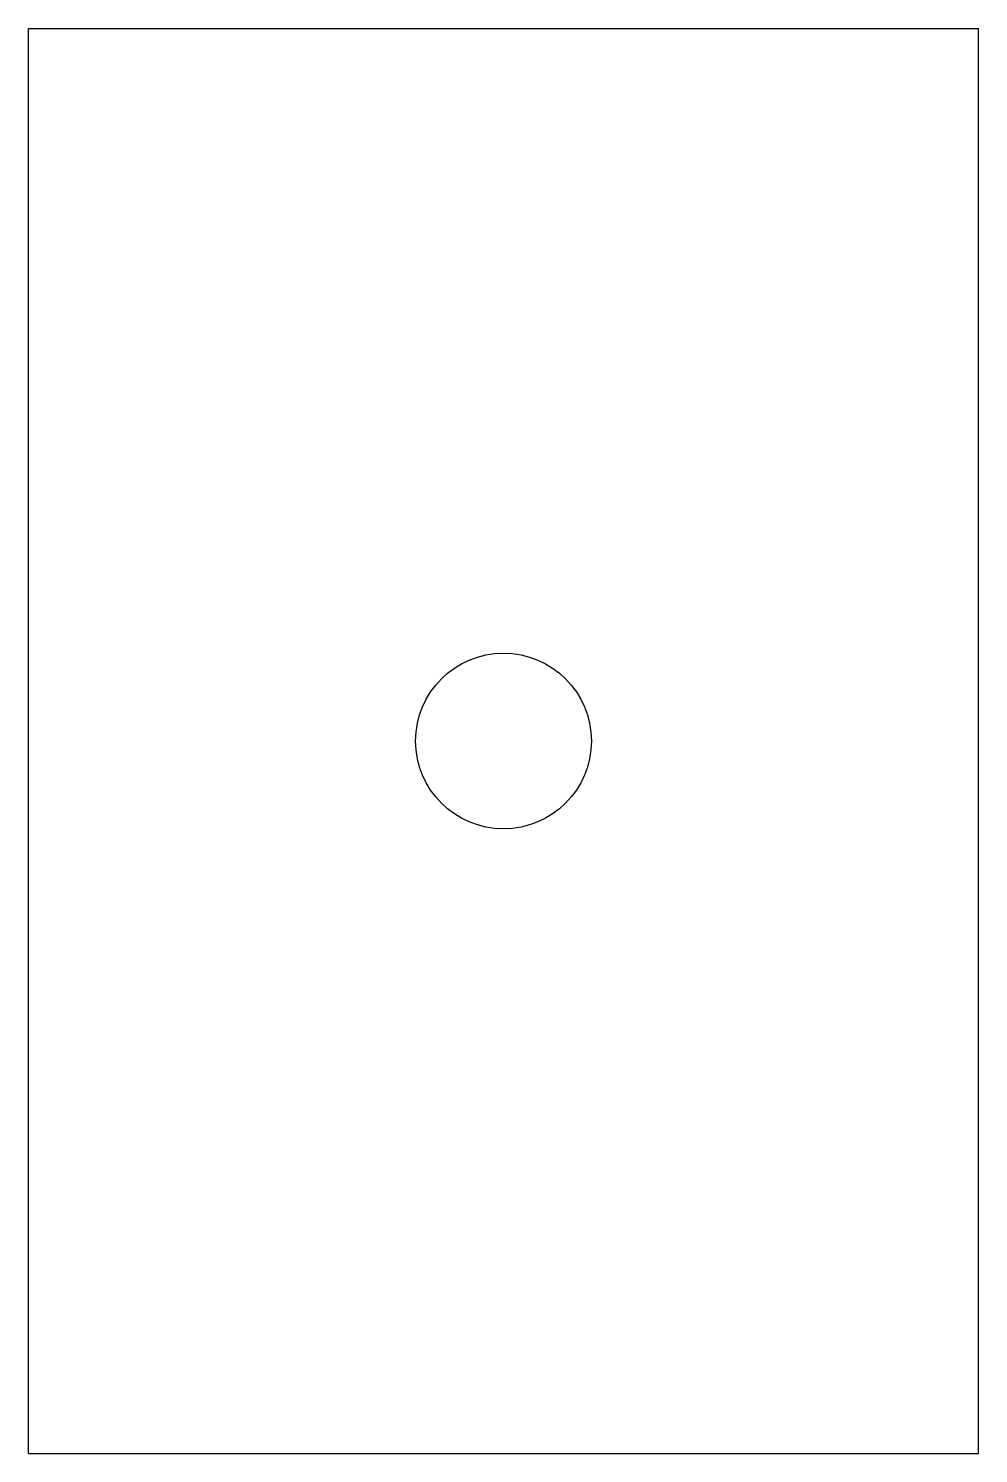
# Model space of a CAD drawing. Header units: millimetres. Extents: x 21.4 to 61.4, y 17 to 77.
import ezdxf

# ---------------------------------------------------------------- set-up
doc = ezdxf.new("R2010")
doc.units = ezdxf.units.MM

msp = doc.modelspace()

# ---------------------------------------------------------------- linework, layer by layer
at = {"color": 7, "linetype": 'Continuous', "lineweight": 25}
for p, q in [((21.394, 76.982), (61.394, 76.982)), ((21.394, 16.982), (21.394, 76.982)), ((61.394, 16.982), (61.394, 76.982)), ((21.394, 16.982), (61.394, 16.982))]:
    msp.add_line(p, q, dxfattribs=at)
msp.add_circle((41.394, 46.982), 3.7, dxfattribs=at)

doc.saveas('drawing.dxf')
